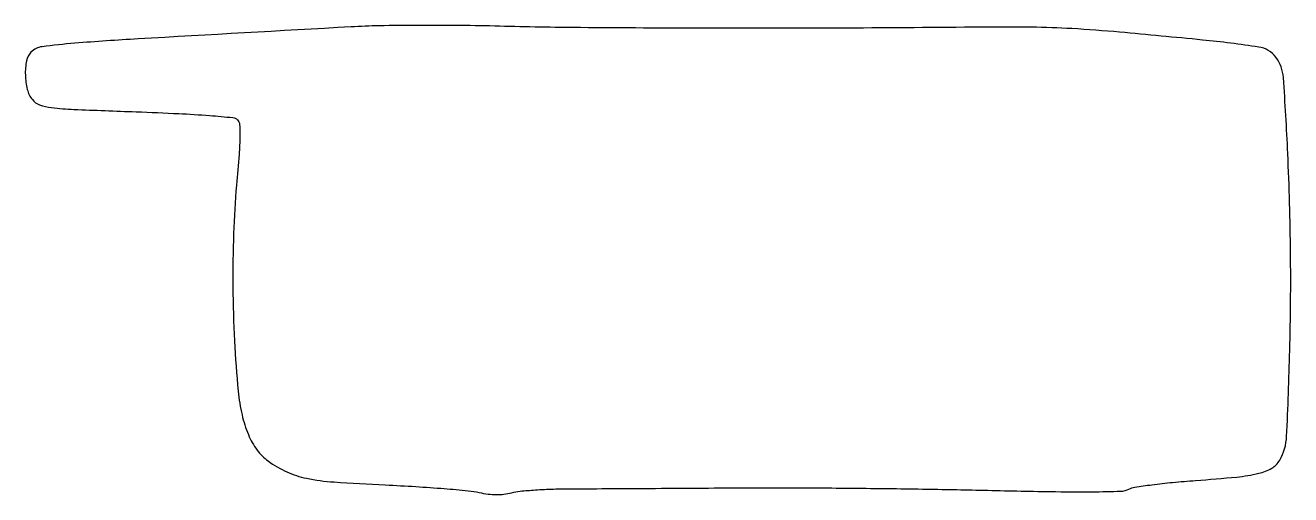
# Model space of a CAD drawing. Extents: x 0 to 332, y 0 to 123.
import ezdxf

# ---------------------------------------------------------------- set-up
doc = ezdxf.new("R2010")
doc.units = 0

msp = doc.modelspace()

# ---------------------------------------------------------------- linework, layer by layer
msp.add_lwpolyline([(85.5, 122.986468, 0.000258), (29.624274, 119.829869, 0.005453), (13.001596, 118.70017, 0.013295), (4.404543, 117.791081, 0.164833), (1.499397, 116.35654, 0.15103), (0.304405, 114.092249, 0.053584), (0.013069, 110.400227, 0.053211), (0.527648, 106.601451, 0.110369), (1.851237, 103.935387, 0.13668), (3.771684, 102.568816, 0.0575), (6.883029, 101.834036, 0.01887), (12.77199, 101.366038, 0.001362), (29.101237, 100.73143, -0.002926), (40.286442, 100.261693, -0.007512), (48.368101, 99.753108, -0.004424), (54.4662, 99.22296, -0.170688), (55.688719, 98.656827, -0.184967), (56.243758, 97.456723, -0.020438), (56.325458, 94.377141, -0.015266), (56.109997, 89.579257, -0.003508), (55.442558, 81.5, 0.014052), (54.665772, 68.851839, 0.010388), (54.491098, 54.832918, 0.010301), (54.901349, 40.650509, 0.012822), (55.891664, 27.5, 0.029607), (56.897841, 21.265326, 0.046366), (58.563499, 16.098701, 0.055139), (60.850341, 12.055097, 0.082241), (63.727361, 9.198607, 0.047416), (68.677158, 6.345155, 0.056788), (73.789711, 4.680765, 0.032942), (81.043936, 3.692393, 0.006103), (94.5, 2.919856, -0.003947), (102.498312, 2.495251, -0.004786), (109.990205, 1.966185, -0.004071), (116.281314, 1.409775, -0.032716), (119.147505, 0.942041, 0.023696), (121.466819, 0.520504, 0.031536), (123.603625, 0.372071, 0.033423), (125.637657, 0.49532, 0.032929), (127.647505, 0.888475, -0.040618), (129.857328, 1.285617, -0.007922), (133.89333, 1.612374, -0.008366), (138.623303, 1.840577, -0.007658), (143.5, 1.919401, 0.000979), (150.020581, 1.937692, 0.000238), (160.7875, 1.994102, 0.000244), (173.134375, 2.070688, 0.000243), (185.5, 2.159429, -0.002828), (199.564267, 2.18765, -0.001433), (217.270376, 2.072295, -0.001423), (235.547159, 1.848806, -0.002124), (251.526812, 1.540016, 0.001651), (269.047615, 1.184855, 0.00622), (280.029031, 1.135146, 0.005339), (287.577833, 1.275509, 0.116049), (289.705076, 1.842162, -0.085376), (291.214305, 2.344076, -0.005757), (295.725299, 2.976114, -0.008135), (301.152695, 3.583354, -0.006001), (307.178264, 4.085533, 0.006392), (317.97496, 4.993859, 0.034712), (323.764892, 5.964592, 0.069924), (327.202726, 7.318337, 0.136139), (329.271673, 9.38715, 0.117385), (331.075784, 15.634854, 0.005275), (331.907123, 38.174217, 0.00918), (332.110573, 63.735443, 0.008642), (331.388647, 89.80732, 0.006477), (330.236347, 109.680003, 0.144596), (328.235314, 115.027416, 0.195784), (323.771773, 117.695981, 0.013696), (309, 119.548757, 0.001736), (287.254824, 121.596928, 0.008069), (274.682476, 122.532812, 0.011263), (264.134498, 122.908905, 0.005902), (251, 122.926136, -0.001636), (215.57241, 122.670377, -0.001455), (178.725167, 122.632179, -0.001434), (145.76735, 122.788408, -0.005003), (124.5, 123.163044, 0.004456), (114.212458, 123.355524, 0.003581), (103.14375, 123.38468, 0.003619), (92.913267, 123.264302, 0.009228)], format="xyb", close=True)

doc.saveas('drawing.dxf')
